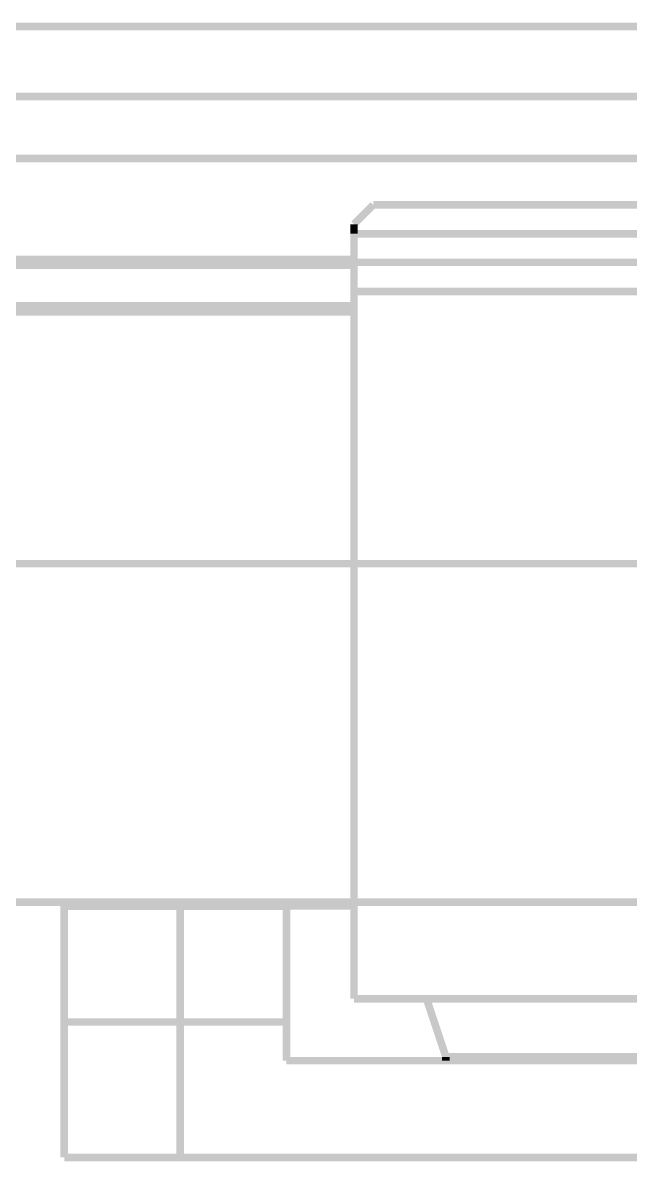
# Model space of a CAD drawing. Extents: x 0.54 to 10.46, y 0.74 to 7.76.
# Drawn here: x 7.4936 to 7.7178, y 4.5209 to 4.9407 of the extents above; entities that cross this region are included whole.
import ezdxf

# ---------------------------------------------------------------- set-up
doc = ezdxf.new("R2010")
doc.units = 0
doc.layers.get('0').update_dxf_attribs({"linetype": 'CONTINUOUS'})

msp = doc.modelspace()

# ---------------------------------------------------------------- linework, layer by layer
at = {"color": 0, "const_width": 0.00278}
for points in [[(8.33886, 4.93935), (1.04047, 4.93935)], [(8.33886, 4.91357), (1.04047, 4.91357)], [(7.62304, 4.87358), (7.61589, 4.86643)], [(7.62304, 4.87358), (7.74789, 4.87358)], [(7.61589, 4.8629), (7.61589, 4.86643)], [(7.61589, 4.8629), (7.74789, 4.8629)], [(7.61589, 4.85238), (7.61589, 4.8629)], [(7.61589, 4.85129), (2.59776, 4.85129)], [(7.61589, 4.85238), (7.74789, 4.85238)], [(7.61589, 4.84164), (7.61589, 4.85238)], [(7.61589, 4.74126), (7.61589, 4.84169)], [(7.61589, 4.84164), (7.74789, 4.84164)], [(2.59776, 4.83561), (7.61594, 4.83561)], [(7.61589, 4.61501), (7.61589, 4.74126)], [(7.61589, 4.74126), (7.74789, 4.74126)], [(1.35938, 4.61643), (8.33892, 4.61643)], [(7.5089, 4.61496), (7.55171, 4.61496)], [(7.5089, 4.57221), (7.5089, 4.61496)], [(7.53743, 4.61501), (7.61589, 4.61501)], [(7.53743, 4.61501), (7.53743, 4.61496)], [(7.55171, 4.61496), (7.55171, 4.57221)], [(7.55171, 4.61496), (7.59093, 4.61496)], [(7.59093, 4.61496), (7.59093, 4.57221)], [(7.61589, 4.61501), (7.61589, 4.58078)], [(7.61589, 4.58078), (7.64268, 4.58078)], [(7.64979, 4.55935), (7.64264, 4.58078)], [(7.64268, 4.58078), (7.75857, 4.58078)], [(7.55171, 4.57221), (7.5089, 4.57221)], [(7.5089, 4.52225), (7.5089, 4.57221)], [(7.59093, 4.57221), (7.55171, 4.57221)], [(7.55171, 4.57221), (7.55171, 4.52225)], [(7.59093, 4.57221), (7.59093, 4.55794)], [(7.64979, 4.55794), (7.64979, 4.55935)], [(8.03147, 4.55935), (7.64979, 4.55935)], [(7.59093, 4.55794), (8.09033, 4.55794)], [(7.55171, 4.52225), (7.5089, 4.52225)], [(7.55171, 4.52225), (8.12956, 4.52225)]]:
    msp.add_lwpolyline(points, dxfattribs=at)
at = {"color": 250, "const_width": 0.00278}
for points in [[(8.33886, 4.91347), (1.04047, 4.91347)], [(8.33886, 4.89068), (1.04047, 4.89068)], [(2.59776, 4.85346), (7.61594, 4.85346)], [(2.59776, 4.83632), (7.61594, 4.83632)], [(2.59776, 4.83415), (7.61594, 4.83415)], [(2.59776, 4.74126), (8.33886, 4.74126)]]:
    msp.add_lwpolyline(points, dxfattribs=at)
at = {"color": 0, "const_width": 0.00278}
msp.add_lwpolyline([(7.5089, 4.52225), (7.5089, 4.52225)], close=True, dxfattribs=at)

doc.saveas('drawing.dxf')
